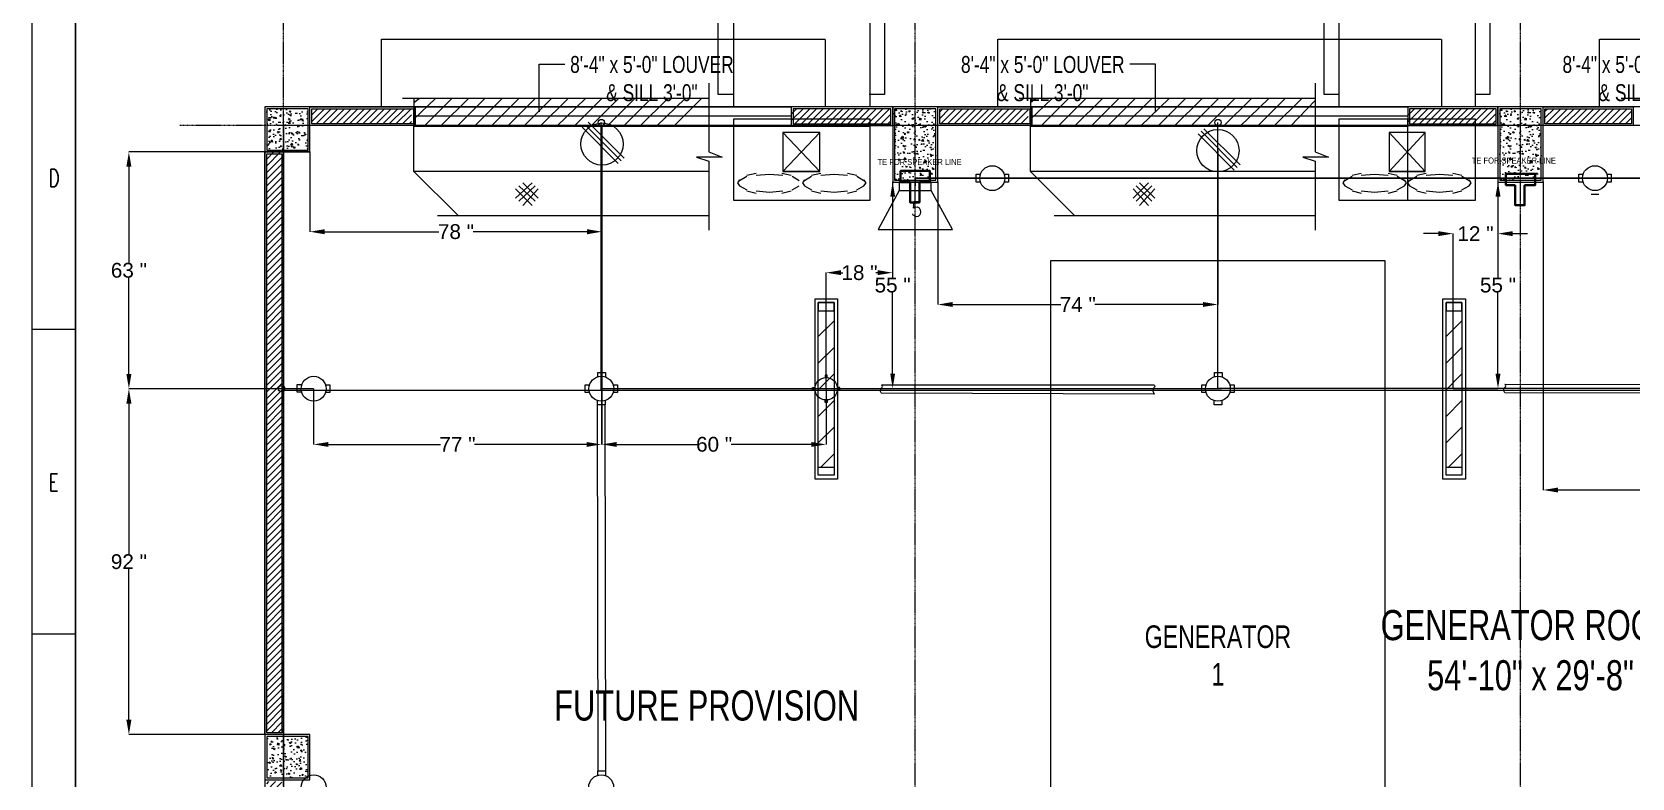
# Model space of a CAD drawing. Header units: inches. Extents: x -49881 to 95347, y -45374 to 27845.
# Drawn here: x 1658 to 12468, y -29396 to -24355 of the extents above; entities that cross this region are included whole.
import ezdxf

# ---------------------------------------------------------------- set-up
doc = ezdxf.new("R2010")
doc.units = ezdxf.units.IN
doc.header["$MEASUREMENT"] = 0
doc.linetypes.add('DASH', pattern=[0.35, 0.25, -0.1])
doc.linetypes.add('PHANTOMX2', pattern=[5, 2.5, -0.5, 0.5, -0.5, 0.5, -0.5])
doc.layers.get('Defpoints').update_dxf_attribs({"lineweight": 0})
for name, color, linetype in [('Cables', 7, 'Continuous'), ('COLLUM', 1, 'Continuous'), ('Layer 1', 7, 'Continuous'), ('Lights', 7, 'Continuous'), ('PVC Conduits and Circular Boxes', 7, 'Continuous'), ('Sockets', 7, 'Continuous'), ('wall 05', 3, 'Continuous')]:
    doc.layers.add(name, color=color, linetype=linetype)
for name, color, linetype, lineweight in [('dim-8', 18, 'Continuous', 15), ('FLOORTILE', 40, 'Continuous', 9), ('Glass', 142, 'Continuous', 9), ('grid', 9, 'Continuous', 13), ('HACTH', 8, 'Continuous', 9), ('Parapet', 253, 'Continuous', 15), ('Plaster Line', 9, 'Continuous', 15), ('Sunshed', 5, 'Continuous', 15), ('Text', 252, 'Continuous', 15), ('WINDOW', 140, 'Continuous', 9)]:
    doc.layers.add(name, color=color, linetype=linetype, lineweight=lineweight)
doc.styles.get("Standard").update_dxf_attribs({"font": 'arial.ttf'})
doc.styles.add('Swiss721', font='swisscl.ttf')
doc.styles.add('TEG BORDER', font='txt_qlt.shx', dxfattribs={"width": 0.7, "bigfont": 'hztxt.shx'})
doc.dimstyles.new('Level Mark 4', dxfattribs={"dimscale": 0, "dimtxt": 4, "dimasz": 4, "dimexe": 1, "dimexo": 2, "dimgap": 1, "dimtad": 0, "dimdec": 1, "dimzin": 1, "dimdsep": 46, "dimlunit": 4, "dimtxsty": 'Swiss721', "dimblk": 'OPEN30', "dimcen": 0, "dimclrd": 256, "dimclre": 256, "dimclrt": 7, "dimadec": 0, "dimazin": 0, "dimtm": 1e-09, "dimtfac": 1, "dimtdec": 1, "dimtofl": 0, "dimtmove": 1, "dimatfit": 3, "dimldrblk": 'OPEN30', "dimfxl": 0, "dimtolj": 2, "dimtzin": 0, "dimlwd": 9, "dimlwe": 9, "dimarcsym": 0})
doc.dimstyles.get("Standard").update_dxf_attribs({"dimtxt": 100, "dimasz": 100, "dimexe": 0.18, "dimexo": 0.0625, "dimgap": 0.09, "dimtad": 0, "dimtih": 1, "dimtoh": 1, "dimdec": 0, "dimlfac": 0.03937, "dimzin": 0, "dimdsep": 46, "dimtxsty": 'Standard', "dimcen": 0.09, "dimclrd": 5, "dimclre": 5, "dimclrt": 256, "dimadec": 0, "dimazin": 0, "dimtfac": 1, "dimtdec": 0, "dimtofl": 0, "dimtmove": 0, "dimatfit": 3, "dimfxl": 1, "dimtolj": 1, "dimtzin": 0, "dimarcsym": 0})

# ---------------------------------------------------------------- blocks, each defined once
blk = doc.blocks.new('_Open30')
at = {"color": 0, "linetype": 'ByBlock', "lineweight": -2}
for p, q in [((-1, 0.3), (0, 0)), ((0, 0), (-1, -0.3)), ((0, 0), (-1, 0))]:
    blk.add_line(p, q, dxfattribs=at)
blk = doc.blocks.new('240 BORDER A2')
at = {"linetype": 'Continuous'}
blk.add_line((5, 415), (5, 5), dxfattribs=at)
for p, q in [((0, 280), (5, 280)), ((0, 245), (5, 245))]:
    blk.add_line(p, q)
at = {"color": 5, "lineweight": 15}
blk.add_lwpolyline([(0, 420), (594, 420), (594, 0), (0, 0)], close=True, dxfattribs=at)
blk.add_lwpolyline([(5, 415), (589, 415), (589, 5), (5, 5)], close=True)
at = {"char_height": 2, "width": 2, "attachment_point": 1, "style": 'TEG BORDER'}
for s, insert in [('D', (1.91, 298.39)), ('E', (1.91, 263.39))]:
    blk.add_mtext(s, dxfattribs=dict(at, insert=insert))
blk = doc.blocks.new('*D205')
at = {"color": 5, "lineweight": -2, "transparency": 16777216}
for p, q in [((3561, -26766), (2313, -26766)), ((2313, -26866), (2313, -27883)), ((2313, -29003), (2313, -27986)), ((3536, -29103), (2313, -29103))]:
    blk.add_line(p, q, dxfattribs=at)
at = {"color": 5, "transparency": 16777216}
for points in [[(2296, -26866), (2330, -26866), (2313, -26766)], [(2296, -29003), (2330, -29003), (2313, -29103)]]:
    blk.add_solid(points, dxfattribs=at)
at = {"layer": 'Defpoints', "color": 0, "transparency": 16777216}
for p in [(2313, -26766), (3561, -26766), (3536, -29103)]:
    blk.add_point(p, dxfattribs=at)
at = {"transparency": 16777216, "insert": (2313, -27935), "char_height": 100, "attachment_point": 5}
blk.add_mtext('\\A1;92 "', dxfattribs=at)
blk = doc.blocks.new('*D206')
at = {"color": 5, "lineweight": -2, "transparency": 16777216}
for p, q in [((3536, -25166), (2313, -25166)), ((2313, -25266), (2313, -25915)), ((2313, -26666), (2313, -26017)), ((3561, -26766), (2313, -26766))]:
    blk.add_line(p, q, dxfattribs=at)
at = {"color": 5, "transparency": 16777216}
for points in [[(2296, -25266), (2330, -25266), (2313, -25166)], [(2296, -26666), (2330, -26666), (2313, -26766)]]:
    blk.add_solid(points, dxfattribs=at)
at = {"layer": 'Defpoints', "color": 0, "transparency": 16777216}
for p in [(2313, -25166), (3536, -25166), (3561, -26766)]:
    blk.add_point(p, dxfattribs=at)
at = {"transparency": 16777216, "insert": (2313, -25966), "char_height": 100, "attachment_point": 5}
blk.add_mtext('\\A1;63 "', dxfattribs=at)
blk = doc.blocks.new('*D207')
at = {"color": 5, "lineweight": -2, "transparency": 16777216}
for p, q in [((3536, -25166), (3536, -25705)), ((5509, -25113), (5509, -25705)), ((3636, -25705), (4407, -25705)), ((5409, -25705), (4638, -25705))]:
    blk.add_line(p, q, dxfattribs=at)
at = {"color": 5, "transparency": 16777216}
for points in [[(3636, -25688), (3636, -25722), (3536, -25705)], [(5409, -25688), (5409, -25722), (5509, -25705)]]:
    blk.add_solid(points, dxfattribs=at)
at = {"layer": 'Defpoints', "color": 0, "transparency": 16777216}
for p in [(3536, -25166), (5509, -25113), (5509, -25705)]:
    blk.add_point(p, dxfattribs=at)
at = {"transparency": 16777216, "insert": (4523, -25705), "char_height": 100, "attachment_point": 5}
blk.add_mtext('\\A1;78 "', dxfattribs=at)
blk = doc.blocks.new('*D208')
at = {"color": 5, "lineweight": -2, "transparency": 16777216}
for p, q in [((3561, -26766), (3561, -27142)), ((5505, -26766), (5505, -27142)), ((3661, -27142), (4418, -27142)), ((5405, -27142), (4649, -27142))]:
    blk.add_line(p, q, dxfattribs=at)
at = {"color": 5, "transparency": 16777216}
for points in [[(3661, -27126), (3661, -27159), (3561, -27142)], [(5405, -27126), (5405, -27159), (5505, -27142)]]:
    blk.add_solid(points, dxfattribs=at)
at = {"layer": 'Defpoints', "color": 0, "transparency": 16777216}
for p in [(3561, -26766), (5505, -26766), (5505, -27142)]:
    blk.add_point(p, dxfattribs=at)
at = {"transparency": 16777216, "insert": (4533, -27142), "char_height": 100, "attachment_point": 5}
blk.add_mtext('\\A1;77 "', dxfattribs=at)
blk = doc.blocks.new('*D212')
at = {"color": 5, "lineweight": -2, "transparency": 16777216}
for p, q in [((7473, -25369), (7473, -25982)), ((7024, -26766), (7024, -25981)), ((7124, -25982), (7137, -25982)), ((7373, -25982), (7360, -25982))]:
    blk.add_line(p, q, dxfattribs=at)
at = {"color": 5, "transparency": 16777216}
for points in [[(7124, -25965), (7124, -25998), (7024, -25982)], [(7373, -25965), (7373, -25998), (7473, -25982)]]:
    blk.add_solid(points, dxfattribs=at)
at = {"layer": 'Defpoints', "color": 0, "transparency": 16777216}
for p in [(7473, -25369), (7473, -25982), (7024, -26766)]:
    blk.add_point(p, dxfattribs=at)
at = {"transparency": 16777216, "insert": (7249, -25982), "char_height": 100, "attachment_point": 5}
blk.add_mtext('\\A1;18 "', dxfattribs=at)
blk = doc.blocks.new('*D213')
at = {"color": 5, "lineweight": -2, "transparency": 16777216}
for p, q in [((7473, -25369), (7473, -25369)), ((7473, -25469), (7473, -26016)), ((7473, -26664), (7473, -26117)), ((7024, -26764), (7474, -26764))]:
    blk.add_line(p, q, dxfattribs=at)
at = {"color": 5, "transparency": 16777216}
for points in [[(7457, -25469), (7490, -25469), (7473, -25369)], [(7457, -26664), (7490, -26664), (7473, -26764)]]:
    blk.add_solid(points, dxfattribs=at)
at = {"layer": 'Defpoints', "color": 0, "transparency": 16777216}
for p in [(7473, -25369), (7473, -25369), (7024, -26764)]:
    blk.add_point(p, dxfattribs=at)
at = {"transparency": 16777216, "insert": (7473, -26066), "char_height": 100, "attachment_point": 5}
blk.add_mtext('\\A1;55 "', dxfattribs=at)
blk = doc.blocks.new('*D214')
at = {"color": 5, "lineweight": -2, "transparency": 16777216}
for p, q in [((9671, -25157), (9671, -26197)), ((7778, -25369), (7778, -26197)), ((7878, -26197), (8609, -26197)), ((9571, -26197), (8840, -26197))]:
    blk.add_line(p, q, dxfattribs=at)
at = {"color": 5, "transparency": 16777216}
for points in [[(7878, -26180), (7878, -26213), (7778, -26197)], [(9571, -26180), (9571, -26213), (9671, -26197)]]:
    blk.add_solid(points, dxfattribs=at)
at = {"layer": 'Defpoints', "color": 0, "transparency": 16777216}
for p in [(9671, -25157), (7778, -25369), (9671, -26197)]:
    blk.add_point(p, dxfattribs=at)
at = {"transparency": 16777216, "insert": (8724, -26197), "char_height": 100, "attachment_point": 5}
blk.add_mtext('\\A1;74 "', dxfattribs=at)
blk = doc.blocks.new('*D215')
at = {"color": 5, "lineweight": -2, "transparency": 16777216}
for p, q in [((5509, -26764), (5509, -27143)), ((7024, -26766), (7024, -27143)), ((5609, -27142), (6150, -27142)), ((6924, -27142), (6383, -27142))]:
    blk.add_line(p, q, dxfattribs=at)
at = {"color": 5, "transparency": 16777216}
for points in [[(5609, -27126), (5609, -27159), (5509, -27142)], [(6924, -27126), (6924, -27159), (7024, -27142)]]:
    blk.add_solid(points, dxfattribs=at)
at = {"layer": 'Defpoints', "color": 0, "transparency": 16777216}
for p in [(5509, -26764), (7024, -26766), (7024, -27142)]:
    blk.add_point(p, dxfattribs=at)
at = {"transparency": 16777216, "insert": (6267, -27142), "char_height": 100, "attachment_point": 5}
blk.add_mtext('\\A1;60 "', dxfattribs=at)
blk = doc.blocks.new('*D216')
at = {"color": 5, "lineweight": -2, "transparency": 16777216}
for p, q in [((11563, -25369), (11563, -25369)), ((11563, -25469), (11563, -26015)), ((11563, -26664), (11563, -26117)), ((11259, -26764), (11563, -26764))]:
    blk.add_line(p, q, dxfattribs=at)
at = {"color": 5, "transparency": 16777216}
for points in [[(11546, -25469), (11580, -25469), (11563, -25369)], [(11546, -26664), (11580, -26664), (11563, -26764)]]:
    blk.add_solid(points, dxfattribs=at)
at = {"layer": 'Defpoints', "color": 0, "transparency": 16777216}
for p in [(11563, -25369), (11259, -26764), (11563, -26764)]:
    blk.add_point(p, dxfattribs=at)
at = {"transparency": 16777216, "insert": (11563, -26066), "char_height": 100, "attachment_point": 5}
blk.add_mtext('\\A1;55 "', dxfattribs=at)
blk = doc.blocks.new('*D217')
at = {"color": 5, "lineweight": -2, "transparency": 16777216}
for p, q in [((11563, -25369), (11563, -25718)), ((11159, -25718), (11059, -25718)), ((11259, -26764), (11259, -25718)), ((11663, -25718), (11763, -25718))]:
    blk.add_line(p, q, dxfattribs=at)
at = {"color": 5, "transparency": 16777216}
for points in [[(11159, -25701), (11159, -25735), (11259, -25718)], [(11663, -25701), (11663, -25735), (11563, -25718)]]:
    blk.add_solid(points, dxfattribs=at)
at = {"layer": 'Defpoints', "color": 0, "transparency": 16777216}
for p in [(11563, -25369), (11259, -25718), (11259, -26764)]:
    blk.add_point(p, dxfattribs=at)
at = {"transparency": 16777216, "insert": (11411, -25718), "char_height": 100, "attachment_point": 5}
blk.add_mtext('\\A1;12 "', dxfattribs=at)
blk = doc.blocks.new('*D226')
at = {"color": 5, "lineweight": -2, "transparency": 16777216}
for p, q in [((11868, -25369), (11868, -27451)), ((13760, -26766), (13760, -27451)), ((11968, -27450), (12698, -27450)), ((13660, -27450), (12929, -27450))]:
    blk.add_line(p, q, dxfattribs=at)
at = {"color": 5, "transparency": 16777216}
for points in [[(11968, -27434), (11968, -27467), (11868, -27450)], [(13660, -27434), (13660, -27467), (13760, -27450)]]:
    blk.add_solid(points, dxfattribs=at)
at = {"layer": 'Defpoints', "color": 0, "transparency": 16777216}
for p in [(11868, -25369), (13760, -26766), (11868, -27450)]:
    blk.add_point(p, dxfattribs=at)
at = {"transparency": 16777216, "insert": (12814, -27450), "char_height": 100, "attachment_point": 5}
blk.add_mtext('\\A1;74 "', dxfattribs=at)

msp = doc.modelspace()

# ---------------------------------------------------------------- hatches: boundary and pattern name
h = msp.add_hatch()
h.set_pattern_fill('ANSI31', color=256, scale=1016, angle=180)
h.set_pattern_definition([(225, (12813.76, -24162.64), (89.8026, -89.8026), [])])
h.paths.add_polyline_path([(6970.4, -27295.5), (7077.1, -27295.5), (7077.1, -26238.6), (6970.4, -26238.6)])
at = {"layer": 'HACTH', "lineweight": 0}
h = msp.add_hatch(dxfattribs=at)
h.set_pattern_fill('AR-CONC', color=256, scale=12.7, style=0)
h.set_pattern_definition([(50, (-3416045.57, -4416097.75), (91.0920432, -7.9695211), [9.525, -104.775]), (355, (-3416045.57, -4416097.75), (-17.6214194, 95.528401), [7.62, -83.82]), (100.4514, (-3416037.98, -4416098.42), (73.4706915, 87.5588218), [8.0950041, -89.0450482]), (46.1842, (-3416045.57, -4416072.35), (135.5396132, -21.0209148), [14.2875, -157.1625]), (96.6356, (-3416034.27, -4416074.1), (118.7021636, 123.7129696), [12.1425066, -133.567551]), (351.1842, (-3416045.57, -4416072.35), (118.702067, 123.7130623), [11.43, -125.73]), (21, (-3416032.87, -4416078.7), (75.8071956, -51.1325991), [9.525, -104.775]), (326, (-3416032.87, -4416078.7), (30.9010472, 92.0940557), [7.62, -83.82]), (71.4514, (-3416026.55, -4416082.96), (106.7082738, 40.9613731), [8.0950041, -89.0450482]), (37.5, (-3416045.568, -4416097.753), (1.54430163, 42.27751944), [0, -82.804, 0, -85.09, 0, -84.1375]), (7.5, (-3416045.57, -4416097.753), (33.40983126, 50.0902874), [0, -48.514, 0, -80.899, 0, -32.0675]), (327.5, (-3416073.89, -4416097.753), (67.7954494, -2.8644687), [0, -31.75, 0, -99.06, 0, -131.445]), (317.5, (-3416086.59, -4416097.753), (74.0646435, 12.71333276), [0, -41.275, 0, -65.786, 0, -93.345])])
h.paths.add_polyline_path([(3244.3, -25153.3), (3523.7, -25153.3), (3523.7, -24873.9), (3244.3, -24873.9)])
h = msp.add_hatch(dxfattribs=at)
h.set_pattern_fill('ANSI31', color=256, scale=254, style=0)
h.set_pattern_definition([(45, (-3822418.45, -4352115.745), (-22.4506403, 22.4506403), [])])
h.paths.add_polyline_path([(19208.2, -24873.9), (19208.2, -24975.5), (19881.3, -24975.5), (19881.3, -24873.9)])
h.paths.add_polyline_path([(15969.7, -24873.9), (15969.7, -24975.5), (16642.8, -24975.5), (16642.8, -24873.9)])
h.paths.add_polyline_path([(15639.5, -24975.5), (15639.5, -24873.9), (15042.6, -24873.9), (15042.6, -24975.5)])
h.paths.add_polyline_path([(11550.1, -24975.5), (11550.1, -24873.9), (10953.2, -24873.9), (10953.2, -24975.5)])
h.paths.add_polyline_path([(8387.8, -24975.5), (8387.8, -24873.9), (7790.9, -24873.9), (7790.9, -24975.5)])
h.paths.add_polyline_path([(6787.6, -24873.9), (6787.6, -24975.5), (7460.7, -24975.5), (7460.7, -24873.9)])
h.paths.add_polyline_path([(4222.2, -24975.5), (4222.2, -24873.9), (3549.1, -24873.9), (3549.1, -24975.5)])
h.paths.add_polyline_path([(12464.5, -24975.5), (12464.5, -24873.9), (11880.3, -24873.9), (11880.3, -24975.5)])
h = msp.add_hatch(dxfattribs=at)
h.set_pattern_fill('AR-CONC', color=256, scale=12.7, style=0)
h.set_pattern_definition([(50, (-3568904.92, -4389145.49), (91.0920432, -7.9695211), [9.525, -104.775]), (355, (-3568904.92, -4389145.49), (-17.6214194, 95.528401), [7.62, -83.82]), (100.4514, (-3568897.33, -4389146.15), (73.4706915, 87.5588218), [8.0950041, -89.0450482]), (46.1842, (-3568904.92, -4389120.09), (135.5396132, -21.0209148), [14.2875, -157.1625]), (96.6356, (-3568893.63, -4389121.84), (118.7021636, 123.7129696), [12.1425066, -133.567551]), (351.1842, (-3568904.92, -4389120.09), (118.702067, 123.7130623), [11.43, -125.73]), (21, (-3568892.22, -4389126.44), (75.8071956, -51.1325991), [9.525, -104.775]), (326, (-3568892.22, -4389126.44), (30.9010472, 92.0940557), [7.62, -83.82]), (71.4514, (-3568885.91, -4389130.7), (106.7082738, 40.9613731), [8.0950041, -89.0450482]), (37.5, (-3568904.924, -4389145.487), (1.54430163, 42.27751944), [0, -82.804, 0, -85.09, 0, -84.1375]), (7.5, (-3568904.924, -4389145.487), (33.40983126, 50.0902874), [0, -48.514, 0, -80.899, 0, -32.0675]), (327.5, (-3568933.245, -4389145.487), (67.7954494, -2.86446871), [0, -31.75, 0, -99.06, 0, -131.445]), (317.5, (-3568945.945, -4389145.487), (74.0646435, 12.71333276), [0, -41.275, 0, -65.786, 0, -93.345])])
h.paths.add_polyline_path([(7625.8, -24988.2), (7625.8, -24873.9), (7486.1, -24873.9), (7486.1, -24988.2)])
h.paths.add_polyline_path([(7765.5, -24988.2), (7765.5, -24873.9), (7625.8, -24873.9), (7625.8, -24988.2)])
h.paths.add_polyline_path([(7625.8, -25356.5), (7765.5, -25356.5), (7765.5, -24988.2), (7625.8, -24988.2)])
h.paths.add_polyline_path([(7625.8, -24988.2), (7486.1, -24988.2), (7486.1, -25356.5), (7625.8, -25356.5)])
h = msp.add_hatch(dxfattribs=at)
h.set_pattern_fill('AR-CONC', color=256, scale=12.7, style=0)
h.set_pattern_definition([(50, (-3564815.52, -4389145.49), (91.0920432, -7.9695211), [9.525, -104.775]), (355, (-3564815.52, -4389145.49), (-17.6214194, 95.528401), [7.62, -83.82]), (100.4514, (-3564807.93, -4389146.15), (73.4706915, 87.5588218), [8.0950041, -89.0450482]), (46.1842, (-3564815.52, -4389120.09), (135.5396132, -21.0209148), [14.2875, -157.1625]), (96.6356, (-3564804.23, -4389121.84), (118.7021636, 123.7129696), [12.1425066, -133.567551]), (351.1842, (-3564815.52, -4389120.09), (118.702067, 123.7130623), [11.43, -125.73]), (21, (-3564802.82, -4389126.44), (75.8071956, -51.1325991), [9.525, -104.775]), (326, (-3564802.82, -4389126.44), (30.9010472, 92.0940557), [7.62, -83.82]), (71.4514, (-3564796.51, -4389130.7), (106.7082738, 40.9613731), [8.0950041, -89.0450482]), (37.5, (-3564815.524, -4389145.487), (1.54430163, 42.27751944), [0, -82.804, 0, -85.09, 0, -84.1375]), (7.5, (-3564815.524, -4389145.487), (33.40983126, 50.0902874), [0, -48.514, 0, -80.899, 0, -32.0675]), (327.5, (-3564843.845, -4389145.487), (67.7954494, -2.86446871), [0, -31.75, 0, -99.06, 0, -131.445]), (317.5, (-3564856.545, -4389145.487), (74.0646435, 12.71333276), [0, -41.275, 0, -65.786, 0, -93.345])])
h.paths.add_polyline_path([(11715.2, -24988.2), (11715.2, -24873.9), (11575.5, -24873.9), (11575.5, -24988.2)])
h.paths.add_polyline_path([(11854.9, -24988.2), (11854.9, -24873.9), (11715.2, -24873.9), (11715.2, -24988.2)])
h.paths.add_polyline_path([(11715.2, -25356.5), (11854.9, -25356.5), (11854.9, -24988.2), (11715.2, -24988.2)])
h.paths.add_polyline_path([(11715.2, -24988.2), (11575.5, -24988.2), (11575.5, -25356.5), (11715.2, -25356.5)])
h = msp.add_hatch(dxfattribs=at)
h.set_pattern_fill('ANSI31', color=256, scale=254, style=0)
h.set_pattern_definition([(45, (-3818684.65, -4388384.025), (-22.4506403, 22.4506403), [])])
h.paths.add_polyline_path([(3244.3, -29090.3), (3345.9, -29090.3), (3345.9, -25166), (3244.3, -25166)])
h.paths.add_polyline_path([(3244.3, -33827.4), (3345.9, -33827.4), (3345.9, -29420.5), (3244.3, -29420.5)])
h = msp.add_hatch(dxfattribs=at)
h.set_pattern_fill('AR-CONC', color=256, scale=12.7, style=0)
h.set_pattern_definition([(50, (-3416045.57, -4411779.75), (91.0920432, -7.9695211), [9.525, -104.775]), (355, (-3416045.57, -4411779.75), (-17.6214194, 95.528401), [7.62, -83.82]), (100.4514, (-3416037.98, -4411780.42), (73.4706915, 87.5588218), [8.0950041, -89.0450482]), (46.1842, (-3416045.57, -4411754.35), (135.5396132, -21.0209148), [14.2875, -157.1625]), (96.6356, (-3416034.27, -4411756.1), (118.7021636, 123.7129696), [12.1425066, -133.567551]), (351.1842, (-3416045.57, -4411754.35), (118.702067, 123.7130623), [11.43, -125.73]), (21, (-3416032.87, -4411760.7), (75.8071956, -51.1325991), [9.525, -104.775]), (326, (-3416032.87, -4411760.7), (30.9010472, 92.0940557), [7.62, -83.82]), (71.4514, (-3416026.55, -4411764.96), (106.7082738, 40.9613731), [8.0950041, -89.0450482]), (37.5, (-3416045.568, -4411779.753), (1.54430163, 42.27751944), [0, -82.804, 0, -85.09, 0, -84.1375]), (7.5, (-3416045.57, -4411779.753), (33.40983126, 50.0902874), [0, -48.514, 0, -80.899, 0, -32.0675]), (327.5, (-3416073.89, -4411779.753), (67.7954494, -2.8644687), [0, -31.75, 0, -99.06, 0, -131.445]), (317.5, (-3416086.59, -4411779.753), (74.0646435, 12.71333276), [0, -41.275, 0, -65.786, 0, -93.345])])
h.paths.add_polyline_path([(3523.7, -29115.7), (3244.3, -29115.7), (3244.3, -29395.1), (3523.7, -29395.1)])
at = {"layer": 'Lights'}
h = msp.add_hatch(dxfattribs=at)
h.set_pattern_fill('ANSI31', color=256, scale=1016, angle=180)
h.set_pattern_definition([(225, (17055.56, -24162.64), (89.8026, -89.8026), [])])
h.paths.add_polyline_path([(11212.2, -27295.5), (11318.9, -27295.5), (11318.9, -26238.6), (11212.2, -26238.6)])

# ---------------------------------------------------------------- linework, layer by layer
at = {"lineweight": 15}
for points in [[(7517.6, -25369.2), (7517.6, -25427.1), (7374.4, -25689.2), (7877.3, -25689.2)], [(7734, -25369.2), (7517.6, -25369.2)], [(7517.6, -25427.1), (7734, -25427.1), (7734, -25369.2)], [(7877.3, -25689.2), (7734, -25427.1)]]:
    msp.add_lwpolyline(points, dxfattribs=at)
for points in [[(6948.6, -26157.5), (7101, -26157.5), (7101, -27376.7), (6948.6, -27376.7)], [(6970.4, -26184.2), (7077.1, -26184.2), (7077.1, -27349.9), (6970.4, -27349.9)], [(7077.1, -26184.2), (6970.4, -26184.2), (6970.4, -26238.6), (7077.1, -26238.6)], [(7077.1, -27349.9), (6970.4, -27349.9), (6970.4, -27295.5), (7077.1, -27295.5)]]:
    msp.add_lwpolyline(points, close=True)
for centre in [(5504.9, -24967.1), (9670.5, -24967.1), (3344.1, -26766.2)]:
    msp.add_circle(centre, 21.1)
msp.add_open_spline([(7653.2, -25503.3), (7653.2, -25503.3), (7616.7, -25503.3), (7616.7, -25503.3), (7616.7, -25503.3), (7612.1, -25545.9), (7612.1, -25545.9), (7612.1, -25545.9), (7616.7, -25541.4), (7616.7, -25541.4), (7684, -25508.8), (7668.6, -25643.4), (7612.1, -25593.2), (7612.1, -25593.2), (7609, -25584), (7609, -25584)], degree=3, knots=[0, 0, 0, 0, 1, 1, 1, 2, 2, 2, 3, 3, 3, 4, 4, 4, 5, 5, 5, 5], dxfattribs=at)
at = {"layer": 'Cables', "color": 3}
for p, q in [((5504.9, -26777.3), (5504.9, -24967.1)), ((20094, -26777.3), (3344.1, -26777.3))]:
    msp.add_line(p, q, dxfattribs=at)
at = {"layer": 'Cables', "color": 190}
for p, q in [((9670.5, -26763.7), (9670.5, -24967.1)), ((5509.3, -26763.7), (9694.6, -26763.7)), ((18640.2, -26763.7), (9670.5, -26763.7))]:
    msp.add_line(p, q, dxfattribs=at)
at = {"layer": 'Cables', "color": 5, "lineweight": 30}
for q in [(25084.5, -25343.1), (7625.8, -25395.8)]:
    msp.add_line((7625.8, -25343.1), q, dxfattribs=at)
at = {"layer": 'Cables', "color": 190}
msp.add_lwpolyline([(5509.3, -24992.4), (5509.3, -26763.7)], dxfattribs=at)
at = {"layer": 'Cables', "color": 5, "lineweight": 40}
for points in [[(7590.4, -25370), (7526.7, -25370), (7526.7, -25293.8), (7724.9, -25293.8), (7724.9, -25370), (7653.6, -25370)], [(7653.6, -25370), (7653.6, -25506.5), (7590.4, -25506.5), (7590.4, -25370)], [(11679.8, -25389.8), (11616.1, -25389.8), (11616.1, -25313.6), (11814.3, -25313.6), (11814.3, -25389.8), (11743, -25389.8)], [(11743, -25389.8), (11743, -25526.3), (11679.8, -25526.3), (11679.8, -25389.8)]]:
    msp.add_lwpolyline(points, dxfattribs=at)
at = {"layer": 'COLLUM', "linetype": 'Continuous', "ltscale": 10}
for points in [[(3231.6, -25166), (3536.4, -25166), (3536.4, -24861.2), (3231.6, -24861.2)], [(7473.4, -25369.2), (7778.2, -25369.2), (7778.2, -24861.2), (7473.4, -24861.2)], [(11562.8, -25369.2), (11867.6, -25369.2), (11867.6, -24861.2), (11562.8, -24861.2)], [(3231.6, -29407.8), (3536.4, -29407.8), (3536.4, -29103), (3231.6, -29103)]]:
    msp.add_lwpolyline(points, close=True, dxfattribs=at)
at = {"layer": 'FLOORTILE', "linetype": 'Continuous', "ltscale": 10}
msp.add_lwpolyline([(8540.2, -30982.6), (10800.8, -30982.6), (10800.8, -25902.6), (8540.2, -25902.6)], close=True, dxfattribs=at)
at = {"layer": 'Glass', "ltscale": 10}
for points in [[(4247.6, -24861.2), (6787.6, -24861.2), (6787.6, -24924.7), (4247.6, -24924.7)], [(8413.2, -24861.2), (10953.2, -24861.2), (10953.2, -24924.7), (8413.2, -24924.7)]]:
    msp.add_lwpolyline(points, close=True, dxfattribs=at)
at = {"layer": 'grid', "linetype": 'PHANTOMX2', "ltscale": 0.2}
for points in [[(3358.6, -34638.7), (3358.6, -24078.1)], [(7625.8, -34638.7), (7625.8, -24078.1)], [(11715.2, -34638.7), (11715.2, -24078.1)], [(5708.1, -24988.2), (2657.9, -24988.2)], [(29105.3, -24988.2), (6012.9, -24988.2)]]:
    msp.add_lwpolyline(points, dxfattribs=at)
at = {"layer": 'Layer 1'}
for points in [[(6397.9, -24777.2), (6293.7, -24777.2), (6293.7, -24089.9), (7418.4, -24089.9), (7418.4, -24777.2), (7314.2, -24777.2)], [(10486.8, -24777.2), (10389.6, -24777.2), (10389.6, -24089.9), (11507.3, -24089.9), (11507.3, -24777.2), (11410.1, -24777.2)], [(7321.2, -24860.5), (7321.2, -24187.1), (6397.9, -24187.1), (6397.9, -24860.5)], [(11410.1, -24860.5), (11410.1, -24187.1), (10486.8, -24187.1), (10486.8, -24860.5)], [(6231.3, -24700.8), (6231.3, -25166)], [(10327.1, -24700.8), (10327.1, -25166)], [(6231.3, -24805), (4162.5, -24805)], [(4238.9, -24832.7), (4273.6, -24805)], [(4238.9, -24943.8), (4384.6, -24805)], [(4238.9, -24805), (4238.9, -24992.4), (7314.2, -24992.4)], [(4308.3, -24992.4), (4495.7, -24805)], [(4419.4, -24992.4), (4606.8, -24805)], [(4530.4, -24992.4), (4717.9, -24805)], [(4648.5, -24992.4), (4835.9, -24805)], [(4759.5, -24992.4), (4947, -24805)], [(4870.6, -24992.4), (5058, -24805)], [(4981.7, -24992.4), (5169.1, -24805)], [(5092.7, -24992.4), (5280.2, -24805)], [(5203.8, -24992.4), (5398.2, -24805)], [(5321.8, -24992.4), (5509.3, -24805)], [(5432.9, -24992.4), (5620.3, -24805)], [(5544, -24992.4), (5731.4, -24805)], [(5655, -24992.4), (5842.5, -24805)], [(5766.1, -24992.4), (5953.6, -24805)], [(5877.2, -24992.4), (6071.6, -24805)], [(5995.2, -24992.4), (6182.7, -24805)], [(10327.1, -24805), (8327.8, -24805)], [(8404.1, -24805), (8404.1, -24992.4), (10951.9, -24992.4)], [(8404.1, -24832.7), (8438.8, -24805)], [(8404.1, -24943.8), (8549.9, -24805)], [(8473.5, -24992.4), (8661, -24805)], [(8591.6, -24992.4), (8779, -24805)], [(8702.7, -24992.4), (8890.1, -24805)], [(8813.7, -24992.4), (9001.2, -24805)], [(8924.8, -24992.4), (9112.2, -24805)], [(9035.9, -24992.4), (9223.3, -24805)], [(9146.9, -24992.4), (9341.3, -24805)], [(9265, -24992.4), (9452.4, -24805)], [(9376, -24992.4), (9563.5, -24805)], [(9487.1, -24992.4), (9674.5, -24805)], [(9598.2, -24992.4), (9785.6, -24805)], [(9709.2, -24992.4), (9896.7, -24805)], [(9820.3, -24992.4), (10014.7, -24805)], [(9938.3, -24992.4), (10125.8, -24805)], [(10049.4, -24992.4), (10236.9, -24805)], [(10160.5, -24992.4), (10327.1, -24818.9)], [(14423, -24805), (12395.9, -24805)], [(6397.9, -25492.2), (7321.2, -25492.2), (7321.2, -24943.8), (6397.9, -24943.8), (6397.9, -25492.2)], [(10486.8, -25492.2), (11410.1, -25492.2), (11410.1, -24943.8), (10486.8, -24943.8), (10486.8, -25492.2)], [(10951.9, -24943.8), (10951.9, -25492.2)], [(4238.9, -25297.9), (4238.9, -24992.4)], [(6731.1, -25297.9), (6981, -25297.9), (6981, -25034.1), (6731.1, -25034.1), (6731.1, -25297.9)], [(6731.1, -25034.1), (6981, -25297.9), (6731.1, -25297.9), (6981, -25034.1)], [(8404.1, -25297.9), (8404.1, -24992.4)], [(10826.9, -25297.9), (11069.9, -25297.9), (11069.9, -25034.1), (10826.9, -25034.1), (10826.9, -25297.9)], [(10826.9, -25034.1), (11069.9, -25297.9), (10826.9, -25297.9), (11069.9, -25034.1)], [(6231.3, -25166), (6321.5, -25200.7), (6147.9, -25200.7), (6231.3, -25228.4), (6231.3, -25693.6)], [(10327.1, -25166), (10417.4, -25200.7), (10243.8, -25200.7), (10327.1, -25228.4), (10327.1, -25693.6)], [(6231.3, -25297.9), (4238.9, -25297.9)], [(4537.4, -25596.4), (4238.9, -25297.9)], [(4926.1, -25478.4), (5037.2, -25374.2)], [(4947, -25499.2), (5058, -25395)], [(4947, -25395), (5058, -25499.2)], [(4974.7, -25374.2), (5078.9, -25478.4)], [(6439.5, -25353.4), (6425.6, -25374.2), (6439.5, -25395), (6488.1, -25422.8)], [(6488.1, -25332.6), (6439.5, -25360.3)], [(6550.6, -25311.7), (6488.1, -25325.6)], [(6731.1, -25325.6), (6640.8, -25318.7), (6550.6, -25325.6)], [(6786.6, -25325.6), (6724.1, -25311.7)], [(6842.2, -25360.3), (6793.6, -25332.6)], [(6793.6, -25422.8), (6842.2, -25395)], [(6876.9, -25353.4), (6863, -25374.2), (6876.9, -25395), (6925.5, -25422.8)], [(6925.5, -25332.6), (6876.9, -25360.3)], [(6987.9, -25311.7), (6925.5, -25325.6)], [(7168.4, -25325.6), (7078.2, -25318.7), (6987.9, -25325.6)], [(7230.9, -25325.6), (7168.4, -25311.7)], [(7279.5, -25360.3), (7230.9, -25332.6)], [(7230.9, -25422.8), (7279.5, -25395), (7293.4, -25374.2), (7279.5, -25353.4)], [(10327.1, -25297.9), (8404.1, -25297.9)], [(8702.7, -25596.4), (8404.1, -25297.9)], [(9098.3, -25478.4), (9202.5, -25374.2)], [(9119.2, -25499.2), (9223.3, -25395)], [(9119.2, -25395), (9223.3, -25499.2)], [(9140, -25374.2), (9244.1, -25478.4)], [(10528.4, -25353.4), (10514.5, -25374.2), (10528.4, -25395), (10577, -25422.8)], [(10577, -25332.6), (10528.4, -25360.3)], [(10639.5, -25311.7), (10577, -25325.6)], [(10820, -25325.6), (10729.7, -25318.7), (10639.5, -25325.6)], [(10882.5, -25325.6), (10820, -25311.7)], [(10931.1, -25360.3), (10882.5, -25332.6)], [(10882.5, -25422.8), (10931.1, -25395), (10944.9, -25374.2), (10931.1, -25353.4)], [(10965.8, -25353.4), (10951.9, -25374.2), (10965.8, -25395), (11014.4, -25422.8)], [(11014.4, -25332.6), (10965.8, -25360.3)], [(11076.8, -25311.7), (11014.4, -25325.6)], [(11257.3, -25325.6), (11167.1, -25318.7), (11076.8, -25325.6)], [(11319.8, -25325.6), (11257.3, -25311.7)], [(11368.4, -25360.3), (11319.8, -25332.6)], [(11319.8, -25422.8), (11368.4, -25395), (11382.3, -25374.2), (11368.4, -25353.4)], [(4926.1, -25415.9), (5037.2, -25526.9)], [(4974.7, -25526.9), (5078.9, -25415.9)], [(6488.1, -25429.8), (6550.6, -25443.7)], [(6550.6, -25429.8), (6640.8, -25436.7), (6731.1, -25429.8)], [(6724.1, -25443.7), (6786.6, -25429.8)], [(6925.5, -25429.8), (6987.9, -25443.7)], [(6987.9, -25429.8), (7078.2, -25436.7), (7168.4, -25429.8)], [(7168.4, -25443.7), (7230.9, -25429.8)], [(9098.3, -25415.9), (9202.5, -25526.9)], [(9140, -25526.9), (9244.1, -25415.9)], [(10577, -25429.8), (10639.5, -25443.7)], [(10639.5, -25429.8), (10729.7, -25436.7), (10820, -25429.8)], [(10820, -25443.7), (10882.5, -25429.8)], [(10951.9, -25492.2), (10951.9, -25492.2)], [(11014.4, -25429.8), (11076.8, -25443.7)], [(11076.8, -25429.8), (11167.1, -25436.7), (11257.3, -25429.8)], [(11257.3, -25443.7), (11319.8, -25429.8)], [(4398.5, -25596.4), (6231.3, -25596.4)], [(8563.8, -25596.4), (10327.1, -25596.4)]]:
    msp.add_lwpolyline(points, dxfattribs=at)
at = {"layer": 'Lights'}
for points in [[(11190.4, -26157.5), (11342.8, -26157.5), (11342.8, -27376.7), (11190.4, -27376.7)], [(11212.2, -26184.2), (11318.9, -26184.2), (11318.9, -27349.9), (11212.2, -27349.9)], [(11318.9, -26184.2), (11212.2, -26184.2), (11212.2, -26238.6), (11318.9, -26238.6)], [(11318.9, -27349.9), (11212.2, -27349.9), (11212.2, -27295.5), (11318.9, -27295.5)]]:
    msp.add_lwpolyline(points, close=True, dxfattribs=at)
at = {"layer": 'Parapet'}
for points in [[(3231.6, -34157.6), (28253.2, -34157.6), (28253.2, -24861.2), (3231.6, -24861.2)], [(3358.6, -34030.6), (28126.2, -34030.6), (28126.2, -24988.2), (3358.6, -24988.2)]]:
    msp.add_lwpolyline(points, close=True, dxfattribs=at)
at = {"layer": 'Plaster Line'}
for points in [[(3244.3, -25153.3), (3523.7, -25153.3), (3523.7, -24873.9), (3244.3, -24873.9)], [(3549.1, -24873.9), (4234.9, -24873.9), (4234.9, -24975.5), (3549.1, -24975.5)], [(7460.7, -24873.9), (6800.3, -24873.9), (6800.3, -24975.5), (7460.7, -24975.5)], [(7486.1, -25356.5), (7765.5, -25356.5), (7765.5, -24873.9), (7486.1, -24873.9)], [(7790.9, -24873.9), (8400.5, -24873.9), (8400.5, -24975.5), (7790.9, -24975.5)], [(11550.1, -24873.9), (10965.9, -24873.9), (10965.9, -24975.5), (11550.1, -24975.5)], [(11575.5, -25356.5), (11854.9, -25356.5), (11854.9, -24873.9), (11575.5, -24873.9)], [(11880.3, -24873.9), (12464.5, -24873.9), (12464.5, -24975.5), (11880.3, -24975.5)], [(3244.3, -25178.7), (3345.9, -25178.7), (3345.9, -29090.3), (3244.3, -29090.3)], [(3244.3, -29395.1), (3523.7, -29395.1), (3523.7, -29115.7), (3244.3, -29115.7)], [(3358.6, -29103), (3358.6, -29103), (3358.6, -29103), (3358.6, -29103)]]:
    msp.add_lwpolyline(points, close=True, dxfattribs=at)
at = {"layer": 'PVC Conduits and Circular Boxes'}
for p, q in [((8036.5, -25369.4), (8036.5, -25316.9)), ((8036.5, -25316.9), (8066.2, -25316.9)), ((8066.2, -25369.4), (8036.5, -25369.4)), ((8225.9, -25316.9), (8255.6, -25316.9)), ((8255.6, -25369.4), (8225.9, -25369.4)), ((8255.6, -25316.9), (8255.6, -25369.4)), ((12108.8, -25369.4), (12108.8, -25316.9)), ((12108.8, -25316.9), (12138.5, -25316.9)), ((12138.5, -25369.4), (12108.8, -25369.4)), ((12298.2, -25316.9), (12327.9, -25316.9)), ((12327.9, -25369.4), (12298.2, -25369.4)), ((12327.9, -25316.9), (12327.9, -25369.4)), ((12244.5, -25452.6), (12192, -25452.6)), ((5481.2, -26685.5), (5481.2, -26655.8)), ((5481.2, -26655.8), (5533.7, -26655.8)), ((5533.7, -26655.8), (5533.8, -26687.2)), ((9646.8, -26685.5), (9646.8, -26655.8)), ((9646.8, -26655.8), (9699.3, -26655.8)), ((9699.3, -26655.8), (9699.4, -26687.2)), ((3450.9, -26737.4), (3482.3, -26737.3)), ((3450.9, -26789.8), (3450.9, -26737.4)), ((3480.6, -26789.8), (3450.9, -26789.8)), ((3641.1, -26739.9), (3670.8, -26739.9)), ((3670.8, -26792.4), (3641.1, -26792.4)), ((3670.8, -26739.9), (3670.8, -26792.4)), ((5395.5, -26792.4), (5395.5, -26739.9)), ((5395.5, -26739.9), (5425.2, -26739.9)), ((5425.2, -26792.4), (5395.5, -26792.4)), ((5584.9, -26739.9), (5614.6, -26739.9)), ((5614.6, -26792.4), (5584.9, -26792.4)), ((5614.6, -26739.9), (5614.6, -26792.4)), ((9561.1, -26792.4), (9561.1, -26739.9)), ((9561.1, -26739.9), (9590.8, -26739.9)), ((9590.8, -26792.4), (9561.1, -26792.4)), ((9750.5, -26739.9), (9780.2, -26739.9)), ((9780.2, -26792.4), (9750.5, -26792.4)), ((9780.2, -26739.9), (9780.2, -26792.4)), ((5476.6, -26875.7), (5480.2, -29348.2)), ((5478.7, -26875.7), (5478.7, -26846)), ((5531.1, -26875.7), (5478.7, -26875.7)), ((5529.1, -26875.7), (5532.7, -29348.2)), ((5531.1, -26846), (5531.1, -26875.7)), ((9644.3, -26875.7), (9644.3, -26846)), ((9696.7, -26875.7), (9644.3, -26875.7)), ((9696.7, -26846), (9696.7, -26875.7)), ((5480.2, -29377.9), (5480.2, -29348.2)), ((5480.2, -29348.2), (5532.7, -29348.2)), ((5532.7, -29348.2), (5532.8, -29379.6))]:
    msp.add_line(p, q, dxfattribs=at)
for points in [[(7031.3, -26690.7), (7031.3, -26673.5), (7016.2, -26673.5), (7016.2, -26690.7)], [(6948.2, -26772.9), (6931, -26772.8), (6931.2, -26757.7), (6948.4, -26757.9)], [(7099.3, -26772.9), (7116.5, -26772.8), (7116.3, -26757.7), (7099.1, -26757.9)], [(7031.3, -26841.6), (7031.3, -26858.8), (7016.2, -26858.8), (7016.2, -26841.6)]]:
    msp.add_lwpolyline(points, dxfattribs=at)
for points in [[(9238.4, -26740.4, -0.5634698), (9238.4, -26760.7, 0.3686009), (9240.7, -26801.6), (7398.3, -26796.4, -0.4563224), (7398.4, -26760.7, 0.6058844), (7398.4, -26739.7)], [(13449.7, -26736.9, -0.5634698), (13449.7, -26757.1, 0.3686009), (13452, -26798), (11609.6, -26792.9, -0.4563224), (11609.7, -26757.1, 0.6058844), (11609.7, -26736.2)]]:
    msp.add_lwpolyline(points, format="xyb", close=True, dxfattribs=at)
for centre, radius in [((8145.9, -25343.1), 84.1), ((12218.2, -25343.1), 84.1), ((3561.3, -26766.2), 84.1), ((5504.9, -26766.2), 84.1), ((7023.8, -26766.2), 75.8), ((9670.5, -26766.2), 84.1), ((3561.3, -29458.6), 84.1), ((5503.9, -29458.6), 84.1)]:
    msp.add_circle(centre, radius, dxfattribs=at)
at = {"layer": 'Sockets', "color": 190}
for p, q in [((5659.1, -25208.4), (5415.1, -24964.3)), ((5619.7, -25243.6), (5375.6, -24999.6)), ((5639.4, -25226), (5395.3, -24982)), ((9780.9, -25288.3), (9536.9, -25044.3)), ((9800.6, -25270.7), (9556.6, -25026.6)), ((9820.3, -25253), (9576.3, -25009))]:
    msp.add_line(p, q, dxfattribs=at)
for centre in [(5509.3, -25112.5), (9670.5, -25157.2)]:
    msp.add_circle(centre, 142.8, dxfattribs=at)
at = {"layer": 'Sunshed', "linetype": 'DASH'}
for points in [[(4247.6, -24861.2), (4019, -24861.2), (4019, -24404), (7016.2, -24404), (7016.2, -24404), (7016.2, -24861.2), (6800.3, -24861.2)], [(8413.2, -24861.2), (8184.6, -24861.2), (8184.6, -24404), (11181.8, -24404), (11181.8, -24404), (11181.8, -24861.2), (10965.9, -24861.2)], [(12477.2, -24861.2), (12248.6, -24861.2), (12248.6, -24404), (15245.8, -24404), (15245.8, -24404), (15245.8, -24861.2), (15029.9, -24861.2)]]:
    msp.add_lwpolyline(points, dxfattribs=at)
at = {"layer": 'wall 05'}
for points in [[(3536.4, -24861.2), (4247.6, -24861.2), (4247.6, -24988.2), (3536.4, -24988.2)], [(7473.4, -24861.2), (6787.6, -24861.2), (6787.6, -24988.2), (7473.4, -24988.2)], [(7778.2, -24861.2), (8413.2, -24861.2), (8413.2, -24988.2), (7778.2, -24988.2)], [(11562.8, -24861.2), (10953.2, -24861.2), (10953.2, -24988.2), (11562.8, -24988.2)], [(11867.6, -24861.2), (12477.2, -24861.2), (12477.2, -24988.2), (11867.6, -24988.2)], [(3231.6, -25166), (3358.6, -25166), (3358.6, -29103), (3231.6, -29103)]]:
    msp.add_lwpolyline(points, close=True, dxfattribs=at)
at = {"layer": 'WINDOW'}
for points in [[(6787.6, -24861.2), (6787.6, -24988.2), (4247.6, -24988.2), (4247.6, -24861.2)], [(10953.2, -24861.2), (10953.2, -24988.2), (8413.2, -24988.2), (8413.2, -24861.2)]]:
    msp.add_lwpolyline(points, dxfattribs=at)

# ---------------------------------------------------------------- block references
at = {"xscale": 58.778876177409, "yscale": 58.778876177409, "zscale": 58.778876177409}
msp.add_blockref('240 BORDER A2', (1658.4, -42822.2), dxfattribs=at)

# ---------------------------------------------------------------- texts
at = {"layer": 'dim-8', "linetype": 'Continuous', "ltscale": 10, "attachment_point": 5, "style": 'Swiss721'}
for s, insert, char_height in [('\\A1;8\'-4" x 5\'-0" LOUVER\\P& SILL 3\'-0"', (5846.6, -24670.9), 114.3), ('\\A1;8\'-4" x 5\'-0" LOUVER\\P& SILL 3\'-0"', (8487.1, -24670.9), 114.3), ('\\A1;8\'-4" x 5\'-0" LOUVER\\P& SILL 3\'-0"', (12551.1, -24670.9), 114.3), ('\\A1;GENERATOR ROOM\\P54\'-10" x 29\'-8"', (11782.6, -28534.1), 203.2), ('\\A1;GENERATOR\\P1', (9670.5, -28568.5), 152.4), ('\\A1;FUTURE PROVISION', (6216.5, -28907.9), 203.2)]:
    msp.add_mtext(s, dxfattribs=dict(at, insert=insert, char_height=char_height))
at = {"layer": 'Text', "color": 4, "char_height": 40.64, "width": 499.131, "attachment_point": 2, "style": 'Swiss721'}
for insert in [(7655.2, -25213.5), (11670.1, -25203.6)]:
    msp.add_mtext('TE FOR SPEAKER LINE', dxfattribs=dict(at, insert=insert))

# ---------------------------------------------------------------- dimensions: what is measured, and where the dimension line sits
for base, p1, p2, picture, middle in [((2313, -25166), (3561.3, -26766.2), (3536.4, -25166), '*D206', (2313, -25966.1)), ((7473.4, -25369.2), (7023.8, -26763.7), (7473.4, -25369.2), '*D213', (7473.4, -26066.5)), ((11562.9, -26763.7), (11562.8, -25369.2), (11258.8, -26763.7), '*D216', (11562.9, -26066.4)), ((2313, -26766.2), (3536.4, -29103), (3561.3, -26766.2), '*D205', (2313, -27934.6))]:
    dim = msp.add_linear_dim(base=base, p1=p1, p2=p2, angle=90, dimstyle='Standard', override={"dimpost": ' "'})
    dim.commit()
    dim.dimension.update_dxf_attribs({"geometry": picture, "text_midpoint": middle})
for base, p1, p2, picture, middle in [((5509.3, -25705.1), (3536.4, -25166), (5509.3, -25112.5), '*D207', (4522.8, -25705.1)), ((9670.5, -26196.7), (7778.2, -25369.2), (9670.5, -25157.2), '*D214', (8724.4, -26196.7)), ((7473.4, -25981.5), (7023.8, -26766.2), (7473.4, -25369.2), '*D212', (7248.6, -25981.5)), ((11258.8, -25717.9), (11562.8, -25369.2), (11258.8, -26763.7), '*D217', (11410.8, -25717.9)), ((11867.6, -27450.4), (13759.9, -26766.2), (11867.6, -25369.2), '*D226', (12813.8, -27450.4)), ((5504.9, -27142.3), (3561.3, -26766.2), (5504.9, -26766.2), '*D208', (4533.1, -27142.3)), ((7023.8, -27142.5), (5509.3, -26763.7), (7023.8, -26766.1), '*D215', (6266.5, -27142.5))]:
    dim = msp.add_linear_dim(base=base, p1=p1, p2=p2, dimstyle='Standard', override={"dimpost": ' "'})
    dim.commit()
    dim.dimension.update_dxf_attribs({"geometry": picture, "text_midpoint": middle})

# ---------------------------------------------------------------- leaders
at = {"layer": 'FLOORTILE', "linetype": 'Continuous', "ltscale": 10}
for points in [[(5084.1, -24894.1), (5084.1, -24572), (5258.5, -24572)], [(9249.7, -24894.1), (9249.7, -24572), (9075.3, -24572)]]:
    msp.add_leader(points, dimstyle='Level Mark 4', override={"dimscale": 1}, dxfattribs=at)

doc.saveas('drawing.dxf')
